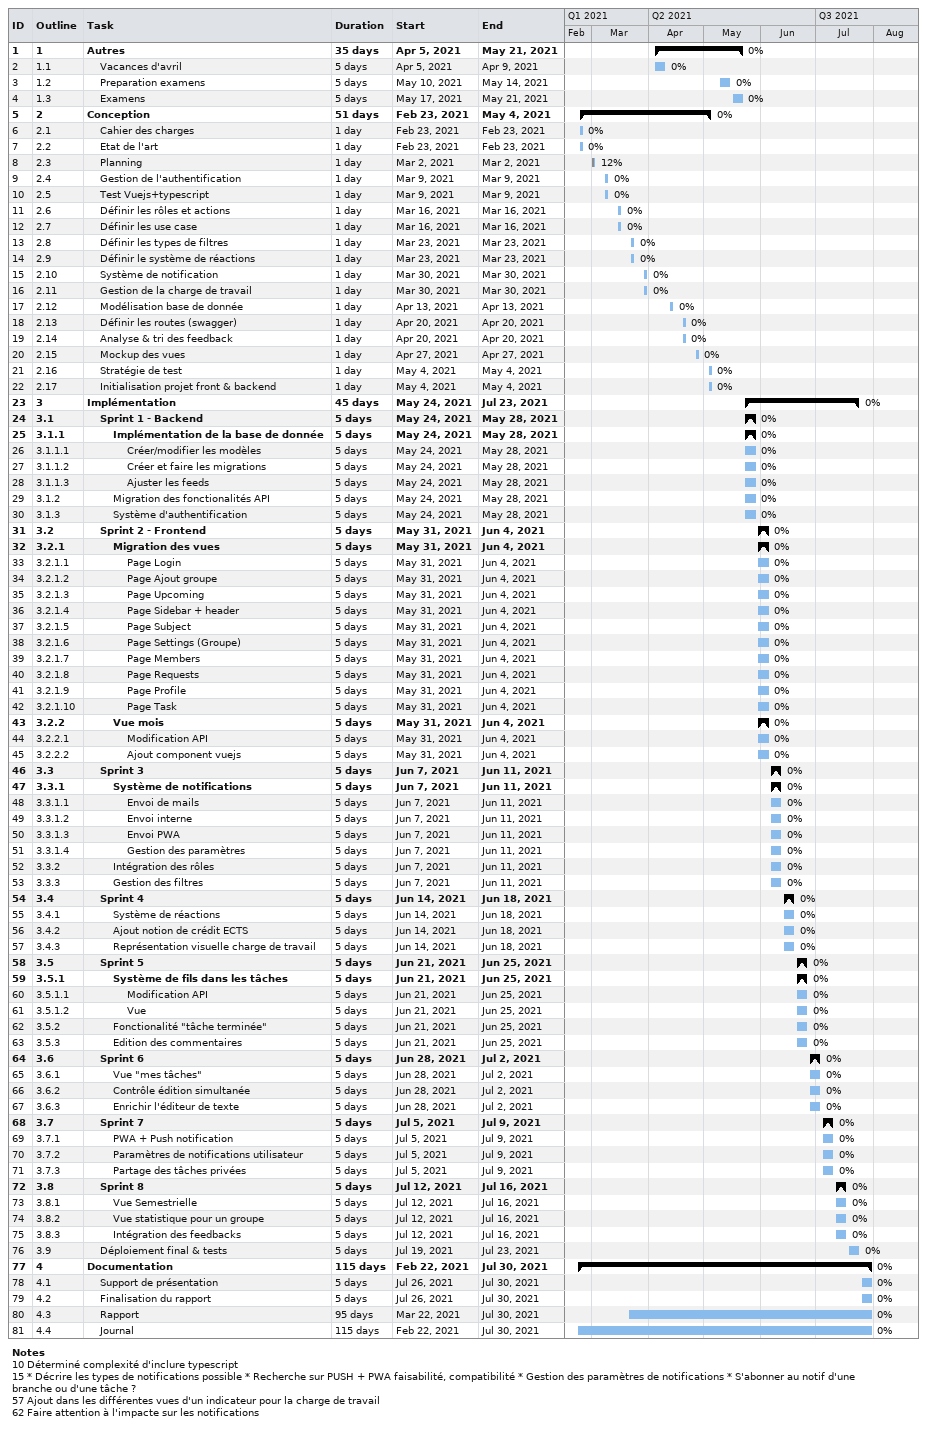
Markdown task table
| ID | WBS | Task | Duration | Start | Finish | % complete |
|---|---|---|---|---|---|---|
| 1 | 1 | **Autres** | 35d | 2021-04-05 | 2021-05-21 | 0 |
| 2 | 1.1 | Vacances d'avril | 5d | 2021-04-05 | 2021-04-09 | 0 |
| 3 | 1.2 | Preparation examens | 5d | 2021-05-10 | 2021-05-14 | 0 |
| 4 | 1.3 | Examens | 5d | 2021-05-17 | 2021-05-21 | 0 |
| 5 | 2 | **Conception** | 51d | 2021-02-23 | 2021-05-04 | 0 |
| 6 | 2.1 | Cahier des charges | 1d | 2021-02-23 | 2021-02-23 | 0 |
| 7 | 2.2 | Etat de l'art | 1d | 2021-02-23 | 2021-02-23 | 0 |
| 8 | 2.3 | Planning | 1d | 2021-03-02 | 2021-03-02 | 12 |
| 9 | 2.4 | Gestion de l'authentification | 1d | 2021-03-09 | 2021-03-09 | 0 |
| 10 | 2.5 | Test Vuejs+typescript | 1d | 2021-03-09 | 2021-03-09 | 0 |
| 11 | 2.6 | Définir les rôles et actions | 1d | 2021-03-16 | 2021-03-16 | 0 |
| 12 | 2.7 | Définir les use case | 1d | 2021-03-16 | 2021-03-16 | 0 |
| 13 | 2.8 | Définir les types de filtres | 1d | 2021-03-23 | 2021-03-23 | 0 |
| 14 | 2.9 | Définir le système de réactions | 1d | 2021-03-23 | 2021-03-23 | 0 |
| 15 | 2.10 | Système de notification | 1d | 2021-03-30 | 2021-03-30 | 0 |
| 16 | 2.11 | Gestion de la charge de travail | 1d | 2021-03-30 | 2021-03-30 | 0 |
| 17 | 2.12 | Modélisation base de donnée | 1d | 2021-04-13 | 2021-04-13 | 0 |
| 18 | 2.13 | Définir les routes (swagger) | 1d | 2021-04-20 | 2021-04-20 | 0 |
| 19 | 2.14 | Analyse & tri des feedback | 1d | 2021-04-20 | 2021-04-20 | 0 |
| 20 | 2.15 | Mockup des vues | 1d | 2021-04-27 | 2021-04-27 | 0 |
| 21 | 2.16 | Stratégie de test | 1d | 2021-05-04 | 2021-05-04 | 0 |
| 22 | 2.17 | Initialisation projet front & backend | 1d | 2021-05-04 | 2021-05-04 | 0 |
| 23 | 3 | **Implémentation** | 45d | 2021-05-24 | 2021-07-23 | 0 |
| 24 | 3.1 | **Sprint 1 - Backend** | 5d | 2021-05-24 | 2021-05-28 | 0 |
| 25 | 3.1.1 | **Implémentation de la base de donnée** | 5d | 2021-05-24 | 2021-05-28 | 0 |
| 26 | 3.1.1.1 | Créer/modifier les modèles | 5d | 2021-05-24 | 2021-05-28 | 0 |
| 27 | 3.1.1.2 | Créer et faire les migrations | 5d | 2021-05-24 | 2021-05-28 | 0 |
| 28 | 3.1.1.3 | Ajuster les feeds | 5d | 2021-05-24 | 2021-05-28 | 0 |
| 29 | 3.1.2 | Migration des fonctionalités API | 5d | 2021-05-24 | 2021-05-28 | 0 |
| 30 | 3.1.3 | Système d'authentification | 5d | 2021-05-24 | 2021-05-28 | 0 |
| 31 | 3.2 | **Sprint 2 - Frontend** | 5d | 2021-05-31 | 2021-06-04 | 0 |
| 32 | 3.2.1 | **Migration des vues** | 5d | 2021-05-31 | 2021-06-04 | 0 |
| 33 | 3.2.1.1 | Page Login | 5d | 2021-05-31 | 2021-06-04 | 0 |
| 34 | 3.2.1.2 | Page Ajout groupe | 5d | 2021-05-31 | 2021-06-04 | 0 |
| 35 | 3.2.1.3 | Page Upcoming | 5d | 2021-05-31 | 2021-06-04 | 0 |
| 36 | 3.2.1.4 | Page Sidebar + header | 5d | 2021-05-31 | 2021-06-04 | 0 |
| 37 | 3.2.1.5 | Page Subject | 5d | 2021-05-31 | 2021-06-04 | 0 |
| 38 | 3.2.1.6 | Page Settings (Groupe) | 5d | 2021-05-31 | 2021-06-04 | 0 |
| 39 | 3.2.1.7 | Page Members | 5d | 2021-05-31 | 2021-06-04 | 0 |
| 40 | 3.2.1.8 | Page Requests | 5d | 2021-05-31 | 2021-06-04 | 0 |
| 41 | 3.2.1.9 | Page Profile | 5d | 2021-05-31 | 2021-06-04 | 0 |
| 42 | 3.2.1.10 | Page Task | 5d | 2021-05-31 | 2021-06-04 | 0 |
| 43 | 3.2.2 | **Vue mois** | 5d | 2021-05-31 | 2021-06-04 | 0 |
| 44 | 3.2.2.1 | Modification API | 5d | 2021-05-31 | 2021-06-04 | 0 |
| 45 | 3.2.2.2 | Ajout component vuejs | 5d | 2021-05-31 | 2021-06-04 | 0 |
| 46 | 3.3 | **Sprint 3** | 5d | 2021-06-07 | 2021-06-11 | 0 |
| 47 | 3.3.1 | **Système de notifications** | 5d | 2021-06-07 | 2021-06-11 | 0 |
| 48 | 3.3.1.1 | Envoi de mails | 5d | 2021-06-07 | 2021-06-11 | 0 |
| 49 | 3.3.1.2 | Envoi interne | 5d | 2021-06-07 | 2021-06-11 | 0 |
| 50 | 3.3.1.3 | Envoi PWA | 5d | 2021-06-07 | 2021-06-11 | 0 |
| 51 | 3.3.1.4 | Gestion des paramètres | 5d | 2021-06-07 | 2021-06-11 | 0 |
| 52 | 3.3.2 | Intégration des rôles | 5d | 2021-06-07 | 2021-06-11 | 0 |
| 53 | 3.3.3 | Gestion des filtres | 5d | 2021-06-07 | 2021-06-11 | 0 |
| 54 | 3.4 | **Sprint 4** | 5d | 2021-06-14 | 2021-06-18 | 0 |
| 55 | 3.4.1 | Système de réactions | 5d | 2021-06-14 | 2021-06-18 | 0 |
| 56 | 3.4.2 | Ajout notion de crédit ECTS | 5d | 2021-06-14 | 2021-06-18 | 0 |
| 57 | 3.4.3 | Représentation visuelle charge de travail | 5d | 2021-06-14 | 2021-06-18 | 0 |
| 58 | 3.5 | **Sprint 5** | 5d | 2021-06-21 | 2021-06-25 | 0 |
| 59 | 3.5.1 | **Système de fils dans les tâches** | 5d | 2021-06-21 | 2021-06-25 | 0 |
| 60 | 3.5.1.1 | Modification API | 5d | 2021-06-21 | 2021-06-25 | 0 |
| 61 | 3.5.1.2 | Vue | 5d | 2021-06-21 | 2021-06-25 | 0 |
| 62 | 3.5.2 | Fonctionalité "tâche terminée" | 5d | 2021-06-21 | 2021-06-25 | 0 |
| 63 | 3.5.3 | Edition des commentaires | 5d | 2021-06-21 | 2021-06-25 | 0 |
| 64 | 3.6 | **Sprint 6** | 5d | 2021-06-28 | 2021-07-02 | 0 |
| 65 | 3.6.1 | Vue "mes tâches" | 5d | 2021-06-28 | 2021-07-02 | 0 |
| 66 | 3.6.2 | Contrôle édition simultanée | 5d | 2021-06-28 | 2021-07-02 | 0 |
| 67 | 3.6.3 | Enrichir l'éditeur de texte | 5d | 2021-06-28 | 2021-07-02 | 0 |
| 68 | 3.7 | **Sprint 7** | 5d | 2021-07-05 | 2021-07-09 | 0 |
| 69 | 3.7.1 | PWA + Push notification | 5d | 2021-07-05 | 2021-07-09 | 0 |
| 70 | 3.7.2 | Paramètres de notifications utilisateur | 5d | 2021-07-05 | 2021-07-09 | 0 |
| 71 | 3.7.3 | Partage des tâches privées | 5d | 2021-07-05 | 2021-07-09 | 0 |
| 72 | 3.8 | **Sprint 8** | 5d | 2021-07-12 | 2021-07-16 | 0 |
| 73 | 3.8.1 | Vue Semestrielle | 5d | 2021-07-12 | 2021-07-16 | 0 |
| 74 | 3.8.2 | Vue statistique pour un groupe | 5d | 2021-07-12 | 2021-07-16 | 0 |
| 75 | 3.8.3 | Intégration des feedbacks | 5d | 2021-07-12 | 2021-07-16 | 0 |
| 76 | 3.9 | Déploiement final & tests | 5d | 2021-07-19 | 2021-07-23 | 0 |
| 77 | 4 | **Documentation** | 115d | 2021-02-22 | 2021-07-30 | 0 |
| 78 | 4.1 | Support de présentation | 5d | 2021-07-26 | 2021-07-30 | 0 |
| 79 | 4.2 | Finalisation du rapport | 5d | 2021-07-26 | 2021-07-30 | 0 |
| 80 | 4.3 | Rapport | 95d | 2021-03-22 | 2021-07-30 | 0 |
| 81 | 4.4 | Journal | 115d | 2021-02-22 | 2021-07-30 | 0 |

Notes
- 10: Déterminé complexité d'inclure typescript
- 15: * Décrire les types de notifications possible * Recherche sur PUSH + PWA faisabilité, compatibilité * Gestion des paramètres de notifications * S'abonner au notif d'une branche ou d'une tâche ?
- 57: Ajout dans les différentes vues d'un indicateur pour la charge de travail
- 62: Faire attention à l'impacte sur les notifications
